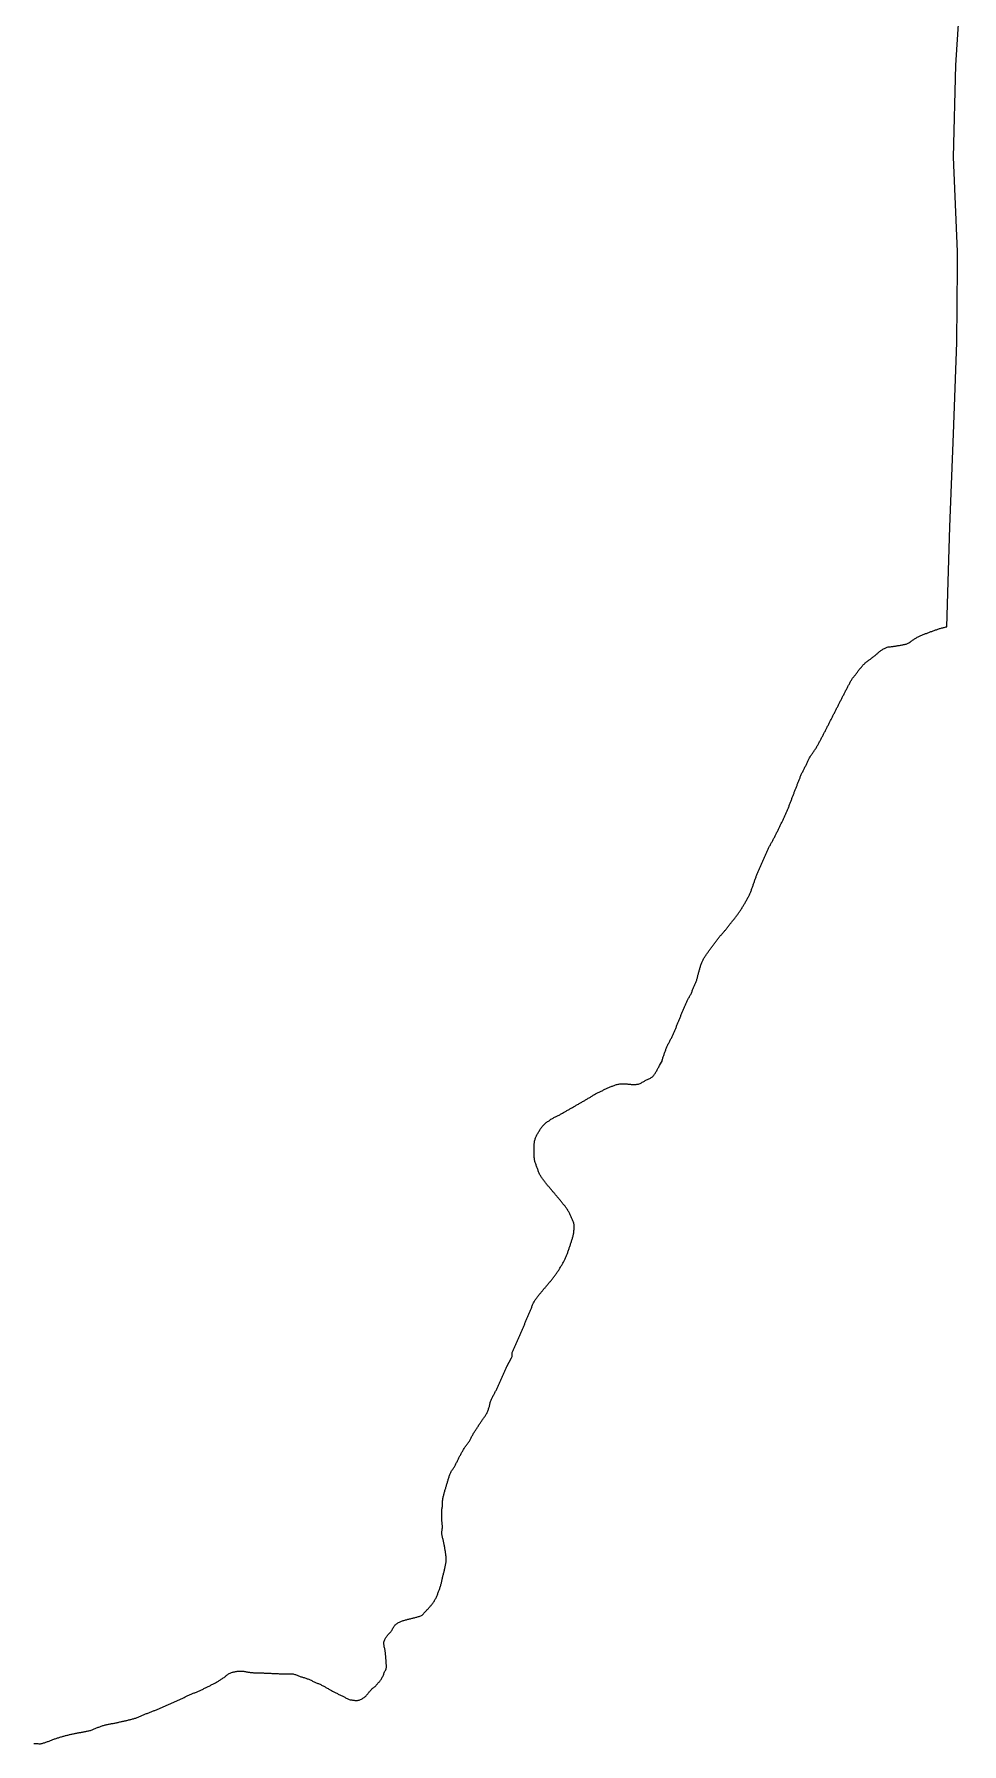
# Model space of a CAD drawing. Header units: inches. Extents: x 141448 to 685535, y 3466439 to 4099221.
# Drawn here: x 210262 to 226283, y 3990456 to 4019998 of the extents above; entities that cross this region are included whole.
import ezdxf

# ---------------------------------------------------------------- set-up
doc = ezdxf.new("R2010")
doc.units = ezdxf.units.IN
doc.header["$MEASUREMENT"] = 0
doc.layers.add('az_county', color=7, linetype='Continuous')

msp = doc.modelspace()

# ---------------------------------------------------------------- linework, layer by layer
at = {"layer": 'az_county'}
msp.add_lwpolyline([(210256.5625, 3990459.5), (210270.65625, 3990461.25), (210284.765625, 3990462.75), (210298.953125, 3990463.25), (210313.15625, 3990462), (210327.359375, 3990459.25), (210341.453125, 3990456.75), (210355.5625, 3990455.75), (210369.5625, 3990457), (210383.453125, 3990459.5), (210397.359375, 3990462.75), (210411.15625, 3990466.75), (210424.953125, 3990471), (210438.65625, 3990475.25), (210452.15625, 3990479.25), (210465.765625, 3990483.75), (210479.265625, 3990488.25), (210492.65625, 3990493.25), (210506.15625, 3990497.75), (210519.453125, 3990502.75), (210532.859375, 3990507.75), (210546.15625, 3990512.75), (210559.359375, 3990518.25), (210572.453125, 3990523.75), (210585.65625, 3990529.25), (210598.859375, 3990534.5), (210612.15625, 3990539.25), (210625.765625, 3990543.75), (210639.265625, 3990548.25), (210652.859375, 3990552.5), (210666.453125, 3990556.75), (210680.0625, 3990561), (210693.65625, 3990565.25), (210707.265625, 3990569.5), (210720.859375, 3990573.75), (210734.5625, 3990577.75), (210748.265625, 3990581.75), (210761.953125, 3990585.75), (210775.65625, 3990589.5), (210789.359375, 3990593.25), (210803.15625, 3990597), (210816.859375, 3990600.75), (210830.65625, 3990604.25), (210844.453125, 3990607.5), (210858.359375, 3990610.75), (210872.15625, 3990614), (210886.0625, 3990617.25), (210899.953125, 3990620.25), (210913.859375, 3990623.25), (210927.859375, 3990626.25), (210941.765625, 3990629.25), (210955.65625, 3990632), (210969.65625, 3990634.75), (210983.65625, 3990637.5), (210997.65625, 3990640.25), (211011.65625, 3990643), (211025.5625, 3990645.75), (211039.5625, 3990648.5), (211053.5625, 3990651.25), (211067.5625, 3990653.75), (211081.5625, 3990656.75), (211095.578125, 3990659.25), (211109.46875, 3990662.25), (211123.46875, 3990664.75), (211137.46875, 3990667.75), (211151.46875, 3990670.25), (211165.578125, 3990672.75), (211179.671875, 3990675), (211193.671875, 3990677.25), (211207.671875, 3990680), (211221.578125, 3990683), (211235.28125, 3990686.75), (211248.671875, 3990691.25), (211261.671875, 3990696.75), (211274.578125, 3990703.25), (211287.46875, 3990709.25), (211300.46875, 3990715.25), (211313.78125, 3990720.25), (211327.078125, 3990725.5), (211340.375, 3990730.75), (211353.671875, 3990735.75), (211367.078125, 3990740.75), (211380.375, 3990745.75), (211393.78125, 3990750.75), (211407.171875, 3990755.75), (211420.671875, 3990760.25), (211434.171875, 3990765), (211447.671875, 3990769.25), (211461.28125, 3990773.25), (211474.96875, 3990777.25), (211488.671875, 3990780.75), (211502.46875, 3990784.25), (211516.375, 3990787.25), (211530.28125, 3990790.25), (211544.171875, 3990793.25), (211558.171875, 3990796.25), (211572.171875, 3990798.75), (211586.171875, 3990801.5), (211600.171875, 3990804.25), (211614.171875, 3990806.75), (211628.171875, 3990809.25), (211642.171875, 3990812), (211656.171875, 3990814.75), (211670.171875, 3990817.25), (211684.171875, 3990820.25), (211698.078125, 3990823.25), (211711.96875, 3990826.25), (211725.875, 3990829.5), (211739.78125, 3990832.75), (211753.671875, 3990835.75), (211767.578125, 3990839), (211781.46875, 3990842.25), (211795.375, 3990845.25), (211809.28125, 3990848.25), (211823.171875, 3990851.75), (211837.078125, 3990854.75), (211850.96875, 3990858), (211864.875, 3990861.25), (211878.671875, 3990864.75), (211892.578125, 3990868), (211906.375, 3990871.25), (211920.171875, 3990874.75), (211933.96875, 3990878.25), (211947.78125, 3990882), (211961.578125, 3990885.75), (211975.28125, 3990889.25), (211988.96875, 3990893.25), (212002.671875, 3990897), (212016.28125, 3990901), (212029.875, 3990905.25), (212043.171875, 3990909.75), (212056.46875, 3990915), (212069.578125, 3990920.75), (212082.578125, 3990926.5), (212095.46875, 3990932.75), (212108.375, 3990938.75), (212121.28125, 3990944.75), (212134.375, 3990950.75), (212147.46875, 3990956.25), (212160.671875, 3990961.5), (212173.875, 3990966.75), (212187.171875, 3990972), (212200.46875, 3990977.25), (212213.671875, 3990982.25), (212227.078125, 3990987.25), (212240.28125, 3990992.5), (212253.671875, 3990997.5), (212266.96875, 3991002.75), (212280.171875, 3991007.75), (212293.46875, 3991012.75), (212306.78125, 3991018), (212320.078125, 3991023.25), (212333.28125, 3991028.5), (212346.46875, 3991033.75), (212359.671875, 3991039.25), (212372.875, 3991044.5), (212385.96875, 3991050), (212399.078125, 3991055.5), (212412.171875, 3991061.25), (212425.28125, 3991066.75), (212438.375, 3991072.5), (212451.375, 3991078.25), (212464.46875, 3991083.75), (212477.578125, 3991089.5), (212490.578125, 3991095.25), (212503.671875, 3991100.75), (212516.671875, 3991106.5), (212529.78125, 3991112.25), (212542.875, 3991117.75), (212555.875, 3991123.5), (212568.96875, 3991129.25), (212582.078125, 3991134.75), (212595.078125, 3991140.5), (212608.171875, 3991146.25), (212621.171875, 3991151.75), (212634.28125, 3991157.75), (212647.28125, 3991163.25), (212660.375, 3991169), (212673.375, 3991174.75), (212686.46875, 3991180.5), (212699.46875, 3991186.25), (212712.46875, 3991192), (212725.46875, 3991197.75), (212738.46875, 3991203.5), (212751.46875, 3991209.25), (212764.46875, 3991215.25), (212777.46875, 3991221), (212790.46875, 3991226.75), (212803.46875, 3991232.75), (212816.375, 3991238.75), (212829.171875, 3991244.75), (212841.875, 3991251.25), (212854.46875, 3991258), (212867.078125, 3991264.75), (212879.671875, 3991271.25), (212892.375, 3991277.75), (212905.171875, 3991284), (212918.078125, 3991290), (212931.078125, 3991295.75), (212944.171875, 3991301.25), (212957.296875, 3991306.75), (212970.484375, 3991312.25), (212983.59375, 3991317.75), (212996.796875, 3991323.25), (213009.984375, 3991328.5), (213023.1875, 3991333.75), (213036.390625, 3991339.25), (213049.59375, 3991344.75), (213062.796875, 3991350), (213075.890625, 3991355.5), (213089.09375, 3991361), (213102.1875, 3991366.75), (213115.1875, 3991372.25), (213128.1875, 3991378.25), (213141.09375, 3991384.25), (213153.984375, 3991390.25), (213166.890625, 3991396.25), (213179.6875, 3991402.5), (213192.59375, 3991408.75), (213205.390625, 3991414.75), (213218.1875, 3991421), (213230.984375, 3991427.25), (213243.796875, 3991433.75), (213256.484375, 3991440), (213269.296875, 3991446.25), (213281.984375, 3991452.75), (213294.6875, 3991459.25), (213307.390625, 3991465.75), (213320.09375, 3991472.25), (213332.6875, 3991478.75), (213345.390625, 3991485.25), (213357.984375, 3991491.75), (213370.59375, 3991498.5), (213383.1875, 3991505.25), (213395.6875, 3991512), (213408.1875, 3991518.75), (213420.6875, 3991525.5), (213433.09375, 3991532.5), (213445.390625, 3991539.75), (213457.59375, 3991547.25), (213469.59375, 3991554.75), (213481.59375, 3991562.5), (213493.484375, 3991570.25), (213505.296875, 3991578.25), (213517.09375, 3991586.25), (213528.890625, 3991594.25), (213540.6875, 3991602.25), (213552.1875, 3991610.75), (213563.59375, 3991619.25), (213574.796875, 3991628.25), (213585.984375, 3991637.25), (213597.296875, 3991646.25), (213608.6875, 3991654.75), (213620.390625, 3991662.75), (213632.484375, 3991670.25), (213644.890625, 3991676.75), (213657.796875, 3991682.25), (213671.1875, 3991687.25), (213684.796875, 3991691.75), (213698.6875, 3991695.5), (213712.6875, 3991698.75), (213726.6875, 3991701.75), (213740.890625, 3991704.5), (213754.890625, 3991706.75), (213768.890625, 3991708.75), (213783.09375, 3991710.25), (213797.296875, 3991711.25), (213811.6875, 3991711.75), (213825.984375, 3991712), (213840.296875, 3991711.75), (213854.59375, 3991711.25), (213868.6875, 3991710.25), (213882.796875, 3991708.75), (213896.890625, 3991706.75), (213910.890625, 3991704.25), (213924.984375, 3991701.75), (213938.984375, 3991698.75), (213952.984375, 3991696.25), (213966.984375, 3991693.25), (213981.09375, 3991691), (213995.1875, 3991688.75), (214009.296875, 3991687.25), (214023.390625, 3991686.25), (214037.59375, 3991685.25), (214051.796875, 3991684.5), (214066.09375, 3991683.75), (214080.296875, 3991683.5), (214094.484375, 3991683.25), (214108.796875, 3991682.75), (214122.984375, 3991682.5), (214137.296875, 3991682.25), (214151.59375, 3991682), (214165.796875, 3991681.75), (214180.09375, 3991681.25), (214194.296875, 3991680.75), (214208.484375, 3991680.25), (214222.6875, 3991679.5), (214236.984375, 3991678.75), (214251.1875, 3991678.25), (214265.390625, 3991677.75), (214279.6875, 3991677), (214293.890625, 3991676.25), (214308.09375, 3991675.75), (214322.296875, 3991675.25), (214336.59375, 3991674.25), (214350.796875, 3991673.75), (214364.984375, 3991673.25), (214379.1875, 3991672.5), (214393.484375, 3991671.75), (214407.6875, 3991671.25), (214421.890625, 3991670.5), (214436.09375, 3991669.75), (214450.390625, 3991669.25), (214464.59375, 3991668.75), (214478.796875, 3991668), (214492.984375, 3991667.25), (214507.296875, 3991666.75), (214521.484375, 3991666.25), (214535.6875, 3991665.75), (214549.890625, 3991665.25), (214564.1875, 3991664.75), (214578.390625, 3991664.25), (214592.59375, 3991663.75), (214606.890625, 3991663.25), (214621.1875, 3991663.25), (214635.484375, 3991664), (214649.890625, 3991664.75), (214664.296875, 3991665.75), (214678.59375, 3991666.5), (214692.890625, 3991666.75), (214707.09375, 3991666.75), (214721.109375, 3991665.5), (214734.90625, 3991663.25), (214748.609375, 3991660.25), (214762.203125, 3991656.25), (214775.703125, 3991651.75), (214789.109375, 3991647.25), (214802.5, 3991642), (214815.8125, 3991636.75), (214829.109375, 3991631.25), (214842.40625, 3991625.75), (214855.8125, 3991620.75), (214869.203125, 3991615.75), (214882.703125, 3991610.75), (214896.3125, 3991606.75), (214910, 3991602.75), (214923.703125, 3991599), (214937.40625, 3991595), (214951, 3991590.75), (214964.5, 3991586.25), (214977.703125, 3991581), (214990.90625, 3991575.75), (215004, 3991570.25), (215017.109375, 3991564.5), (215030.109375, 3991558.75), (215043.109375, 3991552.75), (215056.109375, 3991547), (215069, 3991541), (215082, 3991535.25), (215094.90625, 3991529.25), (215107.90625, 3991523.25), (215120.90625, 3991517.5), (215133.90625, 3991511.75), (215147, 3991506.25), (215160.203125, 3991500.5), (215173.3125, 3991495), (215186.3125, 3991489.25), (215199.40625, 3991483.5), (215212.3125, 3991477.75), (215225.203125, 3991471.5), (215237.90625, 3991465.25), (215250.5, 3991458.5), (215263.109375, 3991451.75), (215275.5, 3991444.75), (215288, 3991438), (215300.40625, 3991431), (215312.703125, 3991424), (215325.109375, 3991416.75), (215337.40625, 3991409.75), (215349.8125, 3991402.75), (215362.109375, 3991395.5), (215374.5, 3991388.25), (215386.8125, 3991381.25), (215399.203125, 3991374.25), (215411.703125, 3991367.25), (215424.203125, 3991360.5), (215436.703125, 3991353.75), (215449.3125, 3991347.25), (215462, 3991340.75), (215474.703125, 3991334.25), (215487.609375, 3991328.25), (215500.5, 3991322.25), (215513.5, 3991316.25), (215526.5, 3991310.5), (215539.5, 3991304.75), (215552.5, 3991298.75), (215565.5, 3991293), (215578.5, 3991287.25), (215591.40625, 3991281.25), (215603.8125, 3991274.25), (215616.109375, 3991266.75), (215628.3125, 3991259.25), (215640.609375, 3991251.75), (215652.90625, 3991244.25), (215665.203125, 3991237.25), (215677.8125, 3991230.75), (215690.609375, 3991224.75), (215703.609375, 3991219.5), (215717.3125, 3991216.25), (215731.40625, 3991214.25), (215745.8125, 3991213.25), (215760.203125, 3991212.25), (215774.40625, 3991210.25), (215788.609375, 3991207.75), (215802.703125, 3991205.25), (215816.8125, 3991204), (215830.90625, 3991204.25), (215845.203125, 3991205.75), (215859.5, 3991207.75), (215873.5, 3991211.25), (215886.90625, 3991215.75), (215899.8125, 3991221.75), (215912.609375, 3991227.75), (215925.3125, 3991234.5), (215937.8125, 3991241.75), (215950.109375, 3991249.25), (215961.90625, 3991257.25), (215973.203125, 3991266.25), (215984, 3991275.25), (215994.109375, 3991285.25), (216003.8125, 3991295.25), (216013.109375, 3991306.25), (216022.203125, 3991317.25), (216031, 3991328.25), (216039.8125, 3991339.75), (216048.609375, 3991351.25), (216057.40625, 3991362.25), (216066.5, 3991373.5), (216075.8125, 3991384.25), (216085.5, 3991394.75), (216096, 3991404.25), (216107.203125, 3991413), (216118.8125, 3991421.5), (216130.3125, 3991430), (216141.40625, 3991438.75), (216151.703125, 3991448.75), (216161.40625, 3991459), (216171.109375, 3991469.5), (216180.609375, 3991480.25), (216190.109375, 3991490.75), (216199.5, 3991501.75), (216208.703125, 3991512.5), (216217.8125, 3991523.75), (216226.8125, 3991534.75), (216235.5, 3991546), (216244, 3991557.5), (216252.203125, 3991569), (216260.109375, 3991580.75), (216267.703125, 3991592.75), (216274.609375, 3991605.25), (216281, 3991617.75), (216287.109375, 3991630.75), (216292.8125, 3991643.75), (216298.40625, 3991657), (216303.8125, 3991670.25), (216309.3125, 3991683.5), (216314.90625, 3991696.75), (216320.8125, 3991709.75), (216327, 3991722.75), (216333.109375, 3991735.75), (216338.5, 3991749), (216342.8125, 3991762.5), (216345.5, 3991776), (216346.40625, 3991790.25), (216345.90625, 3991804.25), (216344.703125, 3991818.75), (216343.3125, 3991833.25), (216342.203125, 3991847.25), (216341.40625, 3991861.75), (216340.5, 3991875.75), (216339.5, 3991890), (216338.609375, 3991904.25), (216337.609375, 3991918.25), (216336.5, 3991932.75), (216335.5, 3991946.75), (216334.3125, 3991961), (216333.203125, 3991975.25), (216332, 3991989.5), (216330.703125, 3992003.75), (216329.3125, 3992017.75), (216327.8125, 3992032), (216326, 3992046.25), (216323.90625, 3992060.25), (216321.5, 3992074.25), (216318.703125, 3992088.25), (216315.703125, 3992102.5), (216312.609375, 3992116.5), (216309.609375, 3992130.5), (216306.90625, 3992144.75), (216304.5, 3992158.75), (216302.703125, 3992172.75), (216301.5, 3992186.75), (216301.3125, 3992200.5), (216303, 3992214.75), (216306.40625, 3992228.75), (216311, 3992242.5), (216316.5, 3992255.75), (216322.40625, 3992268.75), (216329.609375, 3992280.75), (216337.609375, 3992292.75), (216346.203125, 3992304.25), (216355, 3992315.75), (216363.703125, 3992326.75), (216372.703125, 3992337.75), (216381.90625, 3992348.75), (216391.203125, 3992359.75), (216400.609375, 3992370.25), (216409.90625, 3992381.25), (216419.125, 3992392), (216428.015625, 3992403.25), (216436.71875, 3992414.25), (216444.828125, 3992426.25), (216452.015625, 3992438.75), (216458.71875, 3992451.5), (216465.328125, 3992464.25), (216472.21875, 3992477.25), (216479.828125, 3992489), (216488.421875, 3992500), (216498.328125, 3992509.75), (216508.921875, 3992519.25), (216520.125, 3992528), (216531.71875, 3992536.5), (216543.828125, 3992544.5), (216556.328125, 3992552), (216569.015625, 3992558.75), (216582.015625, 3992565), (216595.21875, 3992570.5), (216608.421875, 3992575.25), (216621.828125, 3992579.75), (216635.328125, 3992584.25), (216648.921875, 3992588.5), (216662.625, 3992592.5), (216676.328125, 3992596.25), (216690.21875, 3992600.25), (216704.015625, 3992603.75), (216717.921875, 3992607.25), (216731.828125, 3992610.75), (216745.828125, 3992614.25), (216759.71875, 3992617.75), (216773.71875, 3992621.25), (216787.71875, 3992624.5), (216801.625, 3992627.75), (216815.515625, 3992631.25), (216829.421875, 3992634.75), (216843.21875, 3992638.25), (216857.015625, 3992642.25), (216870.71875, 3992645.75), (216884.328125, 3992649.75), (216897.921875, 3992654), (216911.328125, 3992658.25), (216924.71875, 3992662.75), (216937.921875, 3992667.25), (216951.125, 3992672.25), (216963.125, 3992679.25), (216973.828125, 3992688.25), (216983.625, 3992699.25), (216992.921875, 3992710.75), (217002.21875, 3992722), (217011.828125, 3992732.5), (217021.625, 3992742.75), (217031.515625, 3992753.25), (217041.328125, 3992763.25), (217051.21875, 3992773.75), (217061.015625, 3992784.25), (217070.71875, 3992794.5), (217080.421875, 3992805), (217089.921875, 3992815.75), (217099.328125, 3992826.25), (217108.625, 3992837.25), (217117.625, 3992848.25), (217126.421875, 3992859.25), (217135.125, 3992870.5), (217143.515625, 3992882), (217151.71875, 3992893.75), (217159.828125, 3992905.25), (217167.625, 3992917.25), (217175.328125, 3992929.5), (217182.71875, 3992941.75), (217190.015625, 3992953.75), (217197.015625, 3992966.25), (217203.921875, 3992978.75), (217210.21875, 3992991.5), (217215.828125, 3993004.5), (217221.125, 3993017.75), (217226.125, 3993031.25), (217230.921875, 3993044.75), (217235.71875, 3993058.25), (217240.625, 3993071.25), (217245.625, 3993084.75), (217250.71875, 3993098.25), (217255.71875, 3993111.25), (217260.625, 3993124.75), (217265.515625, 3993138.25), (217270.328125, 3993151.75), (217275.015625, 3993165), (217279.515625, 3993178.5), (217283.828125, 3993192.25), (217287.921875, 3993205.75), (217291.625, 3993219.5), (217294.828125, 3993233.25), (217297.828125, 3993247.25), (217300.71875, 3993261.25), (217303.515625, 3993275.25), (217306.328125, 3993289.25), (217309.328125, 3993303.25), (217312.515625, 3993317), (217315.921875, 3993330.75), (217319.328125, 3993344.75), (217322.828125, 3993358.5), (217326.421875, 3993372.25), (217329.921875, 3993386.25), (217333.421875, 3993399.75), (217336.921875, 3993413.75), (217340.421875, 3993427.5), (217343.828125, 3993441.25), (217347.125, 3993455.25), (217350.328125, 3993469), (217353.421875, 3993482.75), (217356.421875, 3993496.75), (217359.515625, 3993510.75), (217362.625, 3993524.75), (217365.625, 3993538.75), (217368.421875, 3993552.75), (217371.125, 3993566.75), (217373.421875, 3993580.75), (217375.515625, 3993594.75), (217377.125, 3993609), (217378.328125, 3993623), (217378.828125, 3993637.25), (217378.515625, 3993651.25), (217377.71875, 3993665.75), (217376.515625, 3993679.75), (217375.015625, 3993694.25), (217373.421875, 3993708.25), (217371.828125, 3993722.5), (217370.125, 3993736.75), (217368.21875, 3993750.75), (217366.21875, 3993764.75), (217364.015625, 3993779), (217361.71875, 3993793.25), (217359.328125, 3993807.25), (217356.921875, 3993821.25), (217354.515625, 3993835.25), (217352.015625, 3993849.25), (217349.515625, 3993863.25), (217347.015625, 3993877.25), (217344.421875, 3993891.25), (217341.828125, 3993905.25), (217339.21875, 3993919.25), (217336.421875, 3993933.25), (217333.625, 3993947.25), (217330.71875, 3993961.25), (217327.421875, 3993975), (217323.828125, 3993988.75), (217320.015625, 3994002.75), (217316.125, 3994016.5), (217312.421875, 3994030.25), (217309.125, 3994044.25), (217306.21875, 3994058.25), (217304.015625, 3994072.25), (217302.71875, 3994086.25), (217302.421875, 3994100.25), (217303.015625, 3994114.25), (217304.421875, 3994128.5), (217306.125, 3994142.75), (217308.125, 3994157), (217309.921875, 3994171.25), (217311.421875, 3994185.5), (217312.21875, 3994199.75), (217312.21875, 3994213.75), (217311.71875, 3994228.25), (217310.828125, 3994242.25), (217309.515625, 3994256.5), (217308.125, 3994270.75), (217306.515625, 3994284.75), (217305.015625, 3994299), (217303.625, 3994313.25), (217302.515625, 3994327.25), (217301.71875, 3994341.75), (217301.21875, 3994355.75), (217300.71875, 3994370.25), (217300.421875, 3994384.25), (217300.125, 3994398.75), (217300.015625, 3994412.75), (217300.015625, 3994427.25), (217300.21875, 3994441.25), (217300.625, 3994455.75), (217301.21875, 3994469.75), (217302.125, 3994484), (217303.625, 3994498.25), (217305.625, 3994512.25), (217307.921875, 3994526.25), (217310.21875, 3994540.25), (217312.515625, 3994554.5), (217314.328125, 3994568.75), (217315.71875, 3994582.75), (217316.421875, 3994597), (217316.625, 3994611.25), (217316.625, 3994625.75), (217316.625, 3994640.25), (217316.921875, 3994654.25), (217317.625, 3994668.75), (217319.125, 3994682.75), (217321.515625, 3994696.75), (217324.828125, 3994710.25), (217328.125, 3994724.25), (217331.515625, 3994738), (217335.015625, 3994751.75), (217338.625, 3994765.5), (217342.21875, 3994779.25), (217345.921875, 3994793), (217349.625, 3994806.75), (217353.421875, 3994820.5), (217357.21875, 3994834.25), (217361.21875, 3994847.75), (217365.125, 3994861.75), (217369.125, 3994875.25), (217373.125, 3994889), (217377.21875, 3994902.75), (217381.328125, 3994916.25), (217385.421875, 3994930), (217389.625, 3994943.75), (217393.828125, 3994957.25), (217398.015625, 3994970.75), (217402.21875, 3994984.5), (217406.515625, 3994998.25), (217410.71875, 3995011.75), (217415.015625, 3995025.25), (217419.328125, 3995039), (217423.625, 3995052.5), (217427.828125, 3995066.25), (217432.125, 3995079.75), (217436.421875, 3995093.25), (217441.125, 3995106.75), (217446.328125, 3995120), (217452.125, 3995133.25), (217458.328125, 3995146), (217464.921875, 3995158.75), (217471.921875, 3995171), (217479.421875, 3995183), (217487.421875, 3995194.75), (217495.71875, 3995206.5), (217503.921875, 3995218.25), (217512.125, 3995229.75), (217519.921875, 3995241.75), (217527.21875, 3995254), (217534.015625, 3995266.5), (217540.515625, 3995279.25), (217546.828125, 3995291.75), (217552.921875, 3995304.75), (217558.921875, 3995317.75), (217564.921875, 3995330.75), (217570.828125, 3995343.75), (217576.921875, 3995356.5), (217583.015625, 3995369.25), (217589.421875, 3995382.25), (217595.921875, 3995394.75), (217602.515625, 3995407.25), (217609.125, 3995419.75), (217615.921875, 3995432.5), (217622.71875, 3995445), (217629.515625, 3995457.5), (217636.515625, 3995469.75), (217643.515625, 3995482.25), (217650.515625, 3995494.75), (217657.625, 3995507), (217664.71875, 3995519.25), (217671.921875, 3995531.75), (217679.21875, 3995543.75), (217686.625, 3995556.25), (217694.125, 3995568.25), (217701.71875, 3995580.25), (217709.625, 3995592.25), (217717.71875, 3995603.75), (217726.21875, 3995615.25), (217735.015625, 3995626.5), (217744.015625, 3995637.5), (217753.015625, 3995648.75), (217761.921875, 3995659.75), (217770.515625, 3995671.25), (217778.625, 3995682.75), (217786.125, 3995694.75), (217793.015625, 3995707.25), (217799.4375, 3995719.75), (217805.640625, 3995732.75), (217811.640625, 3995745.75), (217817.640625, 3995758.75), (217823.734375, 3995771.75), (217830.234375, 3995784.25), (217837.140625, 3995796.75), (217844.53125, 3995808.75), (217851.9375, 3995821), (217859.53125, 3995833.25), (217867.03125, 3995845.25), (217874.640625, 3995857.25), (217882.234375, 3995869.25), (217889.9375, 3995881.25), (217897.640625, 3995893.25), (217905.4375, 3995905.25), (217913.140625, 3995917.25), (217920.9375, 3995929), (217928.734375, 3995940.75), (217936.640625, 3995952.75), (217944.4375, 3995964.75), (217952.34375, 3995976.75), (217960.234375, 3995988.5), (217968.140625, 3996000.25), (217976.03125, 3996012.25), (217983.9375, 3996024), (217991.84375, 3996035.75), (217999.734375, 3996047.75), (218007.640625, 3996059.75), (218015.53125, 3996071.25), (218023.4375, 3996083.25), (218032.03125, 3996094.75), (218041.234375, 3996105.75), (218050.234375, 3996116.75), (218058.234375, 3996128.25), (218064.9375, 3996140.75), (218071.34375, 3996153.75), (218077.640625, 3996166.25), (218083.734375, 3996179.25), (218089.640625, 3996192.25), (218095.34375, 3996205.25), (218100.84375, 3996218.75), (218106.234375, 3996231.75), (218111.34375, 3996245.25), (218116.34375, 3996258.5), (218120.9375, 3996271.75), (218124.640625, 3996285.5), (218127.640625, 3996299.5), (218130.34375, 3996313.75), (218132.9375, 3996327.75), (218135.734375, 3996341.75), (218139.234375, 3996355.5), (218143.640625, 3996369), (218149.03125, 3996382.25), (218154.734375, 3996395.25), (218160.53125, 3996408.25), (218166.640625, 3996421), (218172.84375, 3996433.75), (218179.234375, 3996446.5), (218185.640625, 3996459.25), (218192.234375, 3996471.75), (218198.84375, 3996484.5), (218205.4375, 3996497.25), (218212.140625, 3996509.75), (218218.734375, 3996522.25), (218225.4375, 3996535), (218232.03125, 3996547.75), (218238.53125, 3996560.25), (218244.9375, 3996573.25), (218251.234375, 3996585.75), (218257.34375, 3996598.75), (218263.4375, 3996611.75), (218269.4375, 3996624.5), (218275.4375, 3996637.25), (218281.34375, 3996650.25), (218287.234375, 3996663.25), (218293.03125, 3996676.25), (218298.84375, 3996689.25), (218304.734375, 3996702.25), (218310.4375, 3996715.25), (218316.234375, 3996728.25), (218322.03125, 3996741.25), (218327.84375, 3996754.25), (218333.640625, 3996767.25), (218339.4375, 3996780.25), (218345.234375, 3996793.25), (218351.140625, 3996806.25), (218356.9375, 3996819.25), (218362.734375, 3996832.25), (218368.53125, 3996845.25), (218374.34375, 3996858.25), (218380.234375, 3996871.25), (218386.03125, 3996884.25), (218391.84375, 3996897.25), (218397.640625, 3996910.25), (218403.4375, 3996923.25), (218409.234375, 3996936.25), (218415.03125, 3996949.25), (218420.84375, 3996962.25), (218426.734375, 3996975.5), (218505.84375, 3997125.5), (218514.84375, 3997146.75), (218517.03125, 3997214.75), (218523.34375, 3997228.25), (218528.9375, 3997241.25), (218534.640625, 3997254.25), (218540.34375, 3997267.25), (218546.03125, 3997280.25), (218551.84375, 3997293.25), (218557.734375, 3997306.25), (218563.640625, 3997319.25), (218569.53125, 3997332.25), (218575.4375, 3997345.25), (218581.34375, 3997358), (218587.34375, 3997370.75), (218593.234375, 3997383.75), (218599.234375, 3997396.75), (218605.234375, 3997409.75), (218611.140625, 3997422.75), (218617.03125, 3997435.75), (218622.84375, 3997448.75), (218628.734375, 3997461.5), (218634.4375, 3997474.5), (218640.234375, 3997487.75), (218645.84375, 3997500.75), (218651.53125, 3997513.75), (218657.140625, 3997526.75), (218662.640625, 3997539.75), (218668.234375, 3997552.75), (218673.734375, 3997566), (218679.234375, 3997579.25), (218684.734375, 3997592.25), (218690.234375, 3997605.25), (218695.734375, 3997618.5), (218701.140625, 3997631.75), (218706.640625, 3997644.75), (218712.03125, 3997657.75), (218717.4375, 3997671.25), (218722.84375, 3997684.25), (218728.34375, 3997697.25), (218733.734375, 3997710.5), (218739.140625, 3997723.75), (218744.53125, 3997736.75), (218749.9375, 3997750), (218755.34375, 3997763.25), (218760.734375, 3997776.25), (218766.234375, 3997789.5), (218771.640625, 3997802.75), (218777.03125, 3997815.75), (218782.53125, 3997828.75), (218787.9375, 3997842.25), (218793.4375, 3997855.25), (218798.84375, 3997868.25), (218804.34375, 3997881.5), (218809.84375, 3997894.75), (218815.34375, 3997907.75), (218820.9375, 3997920.75), (218826.4375, 3997933.75), (218832.03125, 3997947), (218837.640625, 3997960), (218843.234375, 3997973.25), (218848.84375, 3997986.25), (218854.53125, 3997999.25), (218860.03125, 3998012.25), (218865.53125, 3998025.75), (218871.03125, 3998038.75), (218876.640625, 3998052), (218882.4375, 3998065.25), (218888.34375, 3998078.25), (218894.734375, 3998091), (218901.34375, 3998103.5), (218908.4375, 3998115.75), (218916.140625, 3998127.75), (218924.34375, 3998139.25), (218932.84375, 3998150.5), (218941.34375, 3998161.75), (218949.9375, 3998173.25), (218958.640625, 3998184.25), (218967.34375, 3998195.5), (218976.234375, 3998206.75), (218985.03125, 3998217.75), (218994.03125, 3998228.75), (219003.03125, 3998239.75), (219012.03125, 3998250.75), (219021.15625, 3998261.75), (219030.25, 3998272.75), (219039.453125, 3998283.75), (219048.65625, 3998294.5), (219057.859375, 3998305.25), (219067.046875, 3998316.25), (219076.25, 3998327), (219085.546875, 3998337.75), (219094.75, 3998348.75), (219104.046875, 3998359.75), (219113.25, 3998370.5), (219122.546875, 3998381.25), (219131.75, 3998392.25), (219140.953125, 3998403.25), (219150.15625, 3998414), (219159.25, 3998424.75), (219168.359375, 3998435.75), (219177.453125, 3998446.75), (219186.546875, 3998457.75), (219195.453125, 3998468.75), (219204.453125, 3998480), (219213.25, 3998491.25), (219222.15625, 3998502.25), (219230.859375, 3998513.5), (219239.453125, 3998524.75), (219248.046875, 3998536.25), (219256.546875, 3998547.5), (219264.953125, 3998558.75), (219273.25, 3998570.25), (219281.453125, 3998582), (219289.546875, 3998593.75), (219297.546875, 3998605.5), (219305.453125, 3998617.25), (219313.25, 3998629.25), (219320.953125, 3998641.25), (219328.65625, 3998653.25), (219336.15625, 3998665.25), (219343.65625, 3998677.25), (219351.15625, 3998689.75), (219358.453125, 3998701.75), (219365.75, 3998714.25), (219372.953125, 3998726.25), (219380.15625, 3998738.75), (219387.359375, 3998751), (219394.453125, 3998763.25), (219401.453125, 3998775.75), (219408.453125, 3998788), (219415.453125, 3998800.25), (219422.359375, 3998812.75), (219428.953125, 3998825.5), (219435.15625, 3998838.25), (219440.953125, 3998851.25), (219446.546875, 3998864.25), (219451.859375, 3998877.75), (219456.953125, 3998891), (219461.859375, 3998904.25), (219466.75, 3998917.75), (219471.546875, 3998931), (219476.359375, 3998944.5), (219481.15625, 3998957.75), (219485.859375, 3998971.25), (219490.546875, 3998984.75), (219495.25, 3998998.25), (219499.859375, 3999011.75), (219504.453125, 3999025.25), (219509.046875, 3999038.5), (219513.546875, 3999052), (219518.046875, 3999065.5), (219522.546875, 3999079), (219526.953125, 3999092.75), (219531.453125, 3999106.25), (219535.75, 3999119.75), (219540.15625, 3999133.25), (219544.453125, 3999146.75), (219548.65625, 3999160.25), (219552.859375, 3999173.75), (219557.046875, 3999187.5), (219561.25, 3999201.25), (219565.25, 3999214.75), (219569.15625, 3999228.5), (219572.546875, 3999242.25), (219575.65625, 3999256.25), (219578.359375, 3999270.25), (219580.453125, 3999284.25), (219582.15625, 3999298.5), (219583.453125, 3999312.75), (219584.953125, 3999326.75), (219586.359375, 3999341.25), (219587.65625, 3999355.75), (219588.546875, 3999370.25), (219589.046875, 3999384.5), (219589.046875, 3999398.75), (219588.25, 3999412.75), (219586.75, 3999426.75), (219584.15625, 3999440.5), (219580.859375, 3999454.25), (219576.953125, 3999467.75), (219572.453125, 3999481), (219567.453125, 3999494.25), (219562.15625, 3999507.75), (219556.546875, 3999520.75), (219550.65625, 3999533.75), (219544.65625, 3999547), (219538.453125, 3999560), (219532.25, 3999573), (219526.15625, 3999586), (219520.15625, 3999598.75), (219514.15625, 3999611.75), (219507.75, 3999624.5), (219501.15625, 3999637.25), (219494.25, 3999649.5), (219487.046875, 3999661.75), (219479.546875, 3999674), (219471.75, 3999685.75), (219463.75, 3999697.75), (219455.65625, 3999709.25), (219447.25, 3999720.75), (219438.859375, 3999732.25), (219430.25, 3999743.75), (219421.65625, 3999754.75), (219412.953125, 3999766.25), (219404.25, 3999777.25), (219395.453125, 3999788.75), (219386.65625, 3999799.75), (219377.859375, 3999811), (219368.953125, 3999822.25), (219359.859375, 3999833), (219350.65625, 3999843.75), (219341.453125, 3999854.75), (219332.15625, 3999865.5), (219322.859375, 3999876.25), (219313.75, 3999887.25), (219304.65625, 3999898.25), (219295.546875, 3999909), (219286.359375, 3999919.75), (219277.25, 3999930.75), (219268.046875, 3999941.75), (219258.859375, 3999952.75), (219249.65625, 3999963.5), (219240.453125, 3999974.25), (219231.25, 3999985.25), (219222.046875, 3999996), (219212.859375, 4000006.75), (219203.65625, 4000017.75), (219194.453125, 4000028.75), (219185.25, 4000039.5), (219176.15625, 4000050.25), (219167.046875, 4000061.25), (219157.859375, 4000072.25), (219148.75, 4000083.25), (219139.75, 4000094.25), (219130.65625, 4000105.25), (219121.65625, 4000116.25), (219112.65625, 4000127.25), (219103.75, 4000138.25), (219094.859375, 4000149.25), (219085.953125, 4000160.25), (219077.15625, 4000171.5), (219068.359375, 4000182.75), (219059.65625, 4000193.75), (219051.15625, 4000205.25), (219042.75, 4000216.75), (219034.65625, 4000228.75), (219026.75, 4000240.5), (219018.953125, 4000252.5), (219011.546875, 4000264.75), (219004.25, 4000276.75), (218997.359375, 4000289.25), (218990.75, 4000301.75), (218984.546875, 4000314.5), (218978.859375, 4000327.75), (218973.65625, 4000340.75), (218968.65625, 4000354.25), (218963.953125, 4000367.75), (218959.25, 4000381.25), (218954.65625, 4000394.75), (218949.953125, 4000408.25), (218945.046875, 4000421.5), (218939.953125, 4000434.75), (218934.75, 4000448.25), (218929.65625, 4000461.75), (218924.65625, 4000475), (218919.953125, 4000488.5), (218915.546875, 4000502), (218911.65625, 4000515.75), (218908.359375, 4000529.25), (218905.75, 4000543.25), (218903.546875, 4000557.25), (218901.75, 4000571.25), (218900.15625, 4000585.5), (218898.859375, 4000599.75), (218897.859375, 4000613.75), (218897.046875, 4000628.25), (218896.359375, 4000642.25), (218895.953125, 4000656.75), (218895.65625, 4000671), (218895.359375, 4000685.5), (218895.25, 4000699.75), (218895.15625, 4000714), (218895.15625, 4000728), (218895.25, 4000742.5), (218895.453125, 4000756.75), (218895.859375, 4000771), (218896.453125, 4000785.25), (218897.25, 4000799.5), (218898.359375, 4000814), (218899.75, 4000828), (218901.453125, 4000842), (218903.453125, 4000856), (218905.953125, 4000870), (218909.046875, 4000883.75), (218912.859375, 4000897.5), (218917.25, 4000911), (218922.15625, 4000924.5), (218927.359375, 4000938), (218932.859375, 4000951), (218938.453125, 4000964.25), (218944.046875, 4000977.25), (218950.75, 4000989.75), (218958.25, 4001002), (218966.15625, 4001014), (218973.75, 4001026), (218980.953125, 4001038), (218988.046875, 4001050.5), (218995.15625, 4001063), (219002.546875, 4001075), (219010.25, 4001087), (219018.546875, 4001098.5), (219027.25, 4001109.75), (219036.25, 4001121), (219045.453125, 4001131.75), (219054.953125, 4001142.5), (219064.75, 4001152.75), (219074.75, 4001163), (219085.046875, 4001172.5), (219095.75, 4001182), (219106.953125, 4001190.5), (219118.75, 4001198.5), (219130.65625, 4001206.5), (219142.546875, 4001214.5), (219154.25, 4001222.5), (219165.546875, 4001231.25), (219176.65625, 4001240.25), (219187.953125, 4001249), (219199.953125, 4001256.25), (219212.546875, 4001263), (219225.15625, 4001269.5), (219237.953125, 4001275.5), (219250.859375, 4001281.5), (219263.75, 4001287.75), (219276.65625, 4001293.75), (219289.453125, 4001300), (219302.25, 4001306.5), (219314.75, 4001313), (219327.15625, 4001320), (219339.546875, 4001327), (219351.953125, 4001334), (219364.359375, 4001341), (219376.75, 4001348), (219389.15625, 4001355), (219401.453125, 4001362), (219413.859375, 4001369), (219426.25, 4001376), (219438.65625, 4001383), (219450.953125, 4001390), (219463.359375, 4001397), (219475.75, 4001404), (219488.046875, 4001411), (219500.359375, 4001418), (219512.75, 4001425.25), (219525.15625, 4001432.25), (219537.453125, 4001439.5), (219549.75, 4001446.5), (219562.15625, 4001453.5), (219574.453125, 4001460.5), (219586.75, 4001467.75), (219599.15625, 4001474.75), (219611.453125, 4001482), (219623.75, 4001489), (219636.046875, 4001496), (219648.359375, 4001503.25), (219660.75, 4001510.5), (219673.046875, 4001517.5), (219685.359375, 4001524.5), (219697.65625, 4001531.75), (219709.953125, 4001539), (219722.25, 4001546), (219734.65625, 4001553), (219746.859375, 4001560.25), (219759.25, 4001567.5), (219771.546875, 4001574.5), (219783.859375, 4001581.5), (219796.15625, 4001588.75), (219808.453125, 4001596), (219820.75, 4001603), (219833.046875, 4001610.25), (219845.359375, 4001617.5), (219857.546875, 4001624.5), (219869.65625, 4001632.25), (219881.546875, 4001640), (219893.453125, 4001648), (219905.359375, 4001655.5), (219917.359375, 4001663.5), (219929.453125, 4001671), (219941.75, 4001678), (219954.25, 4001684.5), (219966.96875, 4001691), (219979.765625, 4001697.5), (219992.46875, 4001703.75), (220005.265625, 4001710), (220017.96875, 4001716.5), (220030.765625, 4001722.5), (220043.5625, 4001729), (220056.375, 4001735), (220069.265625, 4001741.5), (220082.0625, 4001747.5), (220094.96875, 4001753.5), (220107.875, 4001759.75), (220120.765625, 4001765.75), (220133.765625, 4001771.75), (220146.671875, 4001777.5), (220159.671875, 4001783.5), (220172.671875, 4001789.25), (220185.671875, 4001795), (220198.765625, 4001800.5), (220211.765625, 4001806.25), (220224.875, 4001811.75), (220238.0625, 4001817), (220251.171875, 4001822.5), (220264.375, 4001827.5), (220277.5625, 4001832.75), (220291.0625, 4001837.5), (220304.671875, 4001842), (220318.46875, 4001845.75), (220332.375, 4001849.5), (220346.375, 4001852.5), (220360.375, 4001855), (220374.5625, 4001857.5), (220388.671875, 4001859), (220402.765625, 4001860.25), (220416.96875, 4001861), (220431.171875, 4001861), (220445.375, 4001861), (220459.765625, 4001860.5), (220474.0625, 4001859.5), (220488.375, 4001858.5), (220502.765625, 4001857.5), (220517.265625, 4001856), (220531.5625, 4001854.75), (220545.96875, 4001853.5), (220560.375, 4001852.25), (220574.671875, 4001851), (220588.96875, 4001850.25), (220603.265625, 4001849.5), (220617.375, 4001849), (220631.46875, 4001849), (220645.5625, 4001849.5), (220659.46875, 4001850.25), (220673.265625, 4001851.5), (220686.96875, 4001853.5), (220700.46875, 4001856.5), (220713.765625, 4001861), (220726.765625, 4001866), (220739.671875, 4001872), (220752.46875, 4001878.75), (220765.0625, 4001886), (220777.671875, 4001893.5), (220790.171875, 4001901), (220802.671875, 4001908.5), (220815.171875, 4001915.5), (220827.765625, 4001922.5), (220840.46875, 4001929), (220853.375, 4001935.25), (220866.46875, 4001941.5), (220879.5625, 4001947.75), (220892.46875, 4001954), (220905.265625, 4001960.75), (220917.671875, 4001968), (220929.5625, 4001975.5), (220940.875, 4001983.5), (220951.5625, 4001992.5), (220961.265625, 4002002.25), (220970.171875, 4002013.25), (220978.265625, 4002025), (220985.875, 4002037), (220993.0625, 4002049.75), (221000.171875, 4002062.5), (221007.265625, 4002075), (221014.5625, 4002087.5), (221021.5625, 4002099.75), (221028.375, 4002112.25), (221034.96875, 4002125), (221041.5625, 4002137.5), (221047.96875, 4002150), (221054.46875, 4002163), (221061.171875, 4002175.5), (221113.671875, 4002261), (221103.265625, 4002261.5), (221107.0625, 4002270.5), (221112.265625, 4002283.75), (221117.375, 4002297), (221122.265625, 4002310.5), (221127.0625, 4002324), (221131.765625, 4002337.25), (221136.390625, 4002350.75), (221140.984375, 4002364.25), (221145.578125, 4002377.75), (221150.1875, 4002391.25), (221154.78125, 4002404.75), (221159.390625, 4002418), (221164.1875, 4002431.5), (221168.984375, 4002445), (221173.984375, 4002458.25), (221179.1875, 4002471.5), (221184.484375, 4002484.5), (221190.078125, 4002497.75), (221195.890625, 4002510.75), (221201.890625, 4002523.5), (221208.078125, 4002536.5), (221214.390625, 4002549), (221220.78125, 4002561.75), (221227.390625, 4002574.5), (221233.984375, 4002587), (221240.6875, 4002599.5), (221247.390625, 4002612.25), (221253.984375, 4002624.75), (221260.578125, 4002637.5), (221267.1875, 4002650), (221273.578125, 4002662.75), (221279.890625, 4002675.5), (221285.984375, 4002688.5), (221291.890625, 4002701.25), (221297.6875, 4002714.5), (221303.28125, 4002727.5), (221308.984375, 4002740.5), (221314.578125, 4002753.5), (221320.1875, 4002766.5), (221325.6875, 4002779.75), (221331.28125, 4002792.75), (221336.78125, 4002806), (221342.1875, 4002819), (221347.6875, 4002832.25), (221353.078125, 4002845.5), (221358.484375, 4002858.5), (221363.890625, 4002871.5), (221369.28125, 4002885), (221374.6875, 4002898), (221379.984375, 4002911.25), (221385.390625, 4002924.5), (221390.78125, 4002937.5), (221396.078125, 4002950.75), (221401.390625, 4002964), (221406.78125, 4002977), (221412.078125, 4002990.5), (221417.390625, 4003003.5), (221422.6875, 4003016.75), (221428.078125, 4003030), (221433.390625, 4003043), (221438.6875, 4003056.5), (221444.078125, 4003069.5), (221449.390625, 4003082.75), (221454.78125, 4003096), (221460.1875, 4003109), (221465.578125, 4003122.25), (221470.984375, 4003135.5), (221476.390625, 4003148.5), (221481.890625, 4003161.5), (221487.28125, 4003174.75), (221492.78125, 4003188), (221498.28125, 4003201), (221503.890625, 4003214), (221509.390625, 4003227.25), (221514.984375, 4003240.25), (221520.6875, 4003253.5), (221526.28125, 4003266.5), (221531.984375, 4003279.5), (221537.78125, 4003292.5), (221544.078125, 4003305), (221550.890625, 4003317.5), (221557.984375, 4003330), (221565.28125, 4003342), (221572.78125, 4003354.5), (221580.1875, 4003366.5), (221587.390625, 4003379), (221594.28125, 4003391.25), (221600.78125, 4003404), (221606.890625, 4003416.5), (221612.578125, 4003429.5), (221618.1875, 4003442.75), (221623.578125, 4003456), (221628.78125, 4003469), (221633.890625, 4003482.5), (221639.078125, 4003495.5), (221644.1875, 4003509), (221649.28125, 4003522.25), (221654.578125, 4003535.5), (221659.984375, 4003548.5), (221665.578125, 4003562), (221671.78125, 4003574.75), (221678.28125, 4003587.5), (221684.984375, 4003600), (221691.390625, 4003612.75), (221697.078125, 4003625.75), (221701.6875, 4003639), (221705.890625, 4003652.5), (221709.6875, 4003666.25), (221713.28125, 4003680), (221716.78125, 4003694), (221720.078125, 4003707.75), (221723.28125, 4003721.5), (221726.578125, 4003735.5), (221729.890625, 4003749.5), (221733.28125, 4003763), (221736.890625, 4003777), (221740.6875, 4003790.5), (221744.484375, 4003804.25), (221748.28125, 4003818), (221752.28125, 4003831.5), (221756.28125, 4003845.25), (221760.28125, 4003859), (221764.484375, 4003872.5), (221768.78125, 4003886), (221773.078125, 4003899.5), (221777.578125, 4003913), (221781.984375, 4003926.75), (221786.484375, 4003940.5), (221791.28125, 4003953.75), (221796.484375, 4003967), (221802.28125, 4003980), (221808.78125, 4003992.5), (221815.78125, 4004005), (221822.78125, 4004017.5), (221829.984375, 4004029.5), (221837.390625, 4004041.75), (221844.890625, 4004054), (221852.484375, 4004066), (221860.1875, 4004078), (221867.984375, 4004090), (221875.890625, 4004101.75), (221883.890625, 4004113.5), (221891.984375, 4004125.25), (221900.1875, 4004137), (221908.484375, 4004148.5), (221916.78125, 4004160), (221925.078125, 4004171.5), (221933.390625, 4004183), (221941.890625, 4004194.5), (221950.28125, 4004206), (221958.78125, 4004217.25), (221967.28125, 4004228.5), (221975.890625, 4004240), (221984.484375, 4004251.5), (221993.078125, 4004262.75), (222001.6875, 4004274), (222010.28125, 4004285.5), (222018.984375, 4004296.75), (222027.578125, 4004308), (222036.28125, 4004319.25), (222044.890625, 4004330.5), (222053.5, 4004342), (222062.203125, 4004353.25), (222070.796875, 4004364.5), (222079.296875, 4004376), (222087.90625, 4004387.25), (222096.5, 4004398.75), (222106.796875, 4004410.25), (222116.40625, 4004421), (222126, 4004431.5), (222135.5, 4004442), (222145.09375, 4004452.5), (222154.5, 4004463), (222163.90625, 4004473.75), (222173.09375, 4004484.5), (222182.09375, 4004495.5), (222191, 4004506.75), (222199.90625, 4004518), (222208.796875, 4004529), (222217.703125, 4004540), (222226.59375, 4004551), (222235.40625, 4004562.25), (222244.296875, 4004573.5), (222253.203125, 4004584.5), (222262, 4004595.75), (222270.796875, 4004607), (222279.59375, 4004618), (222288.40625, 4004629.25), (222297.203125, 4004640.5), (222306, 4004651.5), (222314.796875, 4004663), (222323.5, 4004674), (222332.203125, 4004685.5), (222340.90625, 4004696.5), (222349.59375, 4004708), (222358.296875, 4004719), (222366.90625, 4004730.5), (222375.5, 4004741.75), (222384.09375, 4004753), (222392.703125, 4004764.5), (222401.203125, 4004775.75), (222409.703125, 4004787), (222418.203125, 4004798.5), (222426.703125, 4004810), (222435, 4004821.5), (222443.296875, 4004833), (222451.40625, 4004845), (222459.5, 4004856.5), (222467.40625, 4004868.5), (222475.296875, 4004880.25), (222483, 4004892.25), (222490.59375, 4004904.25), (222498.09375, 4004916.5), (222505.5, 4004928.5), (222512.796875, 4004940.75), (222520, 4004953), (222527.296875, 4004965.25), (222534.5, 4004977.5), (222541.703125, 4004989.75), (222548.796875, 4005002), (222556, 4005014.5), (222563, 4005027), (222570, 4005039.25), (222576.90625, 4005051.75), (222583.703125, 4005064.25), (222590.40625, 4005077), (222597, 4005089.5), (222603.40625, 4005102), (222609.703125, 4005115), (222615.90625, 4005127.75), (222621.796875, 4005140.5), (222627.59375, 4005153.5), (222633.203125, 4005166.5), (222638.59375, 4005179.75), (222643.796875, 4005193), (222649, 4005206), (222654, 4005219.5), (222658.796875, 4005232.75), (222663.59375, 4005246), (222668.296875, 4005259.5), (222673, 4005273), (222677.59375, 4005286.5), (222682.09375, 4005300), (222686.703125, 4005313.5), (222691.203125, 4005327), (222695.796875, 4005340.5), (222700.40625, 4005354), (222705, 4005367.5), (222709.703125, 4005381), (222714.5, 4005394.5), (222719.296875, 4005407.75), (222724.296875, 4005421), (222729.40625, 4005434.5), (222734.59375, 4005447.5), (222740, 4005461), (222745.40625, 4005474), (222750.796875, 4005487), (222756.296875, 4005500.25), (222761.796875, 4005513.5), (222767.296875, 4005526.5), (222772.796875, 4005539.5), (222778.296875, 4005552.75), (222783.796875, 4005566), (222789.40625, 4005579), (222795, 4005592), (222800.59375, 4005605), (222806.203125, 4005618), (222811.796875, 4005631.25), (222817.5, 4005644.25), (222823.203125, 4005657.5), (222828.796875, 4005670.5), (222834.59375, 4005683.5), (222840.296875, 4005696.5), (222846, 4005709.5), (222851.796875, 4005722.5), (222857.5, 4005735.5), (222863.296875, 4005748.5), (222869.09375, 4005761.5), (222874.90625, 4005774.5), (222880.703125, 4005787.5), (222886.5, 4005800.5), (222892.296875, 4005813.5), (222898.203125, 4005826.5), (222904.09375, 4005839.5), (222909.90625, 4005852.5), (222915.796875, 4005865.25), (222921.703125, 4005878.25), (222927.59375, 4005891.25), (222933.5, 4005904), (222939.40625, 4005917), (222945.40625, 4005930), (222951.421875, 4005942.75), (222957.71875, 4005955.5), (222964.3125, 4005968), (222971.109375, 4005980.5), (222978.109375, 4005993), (222985.21875, 4006005.5), (222992.3125, 4006017.75), (222999.421875, 4006030), (223006.421875, 4006042.5), (223013.21875, 4006055), (223019.8125, 4006067.5), (223026.3125, 4006080), (223032.921875, 4006092.75), (223039.421875, 4006105.5), (223046.015625, 4006118), (223052.515625, 4006130.75), (223059.015625, 4006143.5), (223065.515625, 4006156), (223071.921875, 4006168.75), (223078.421875, 4006181.5), (223084.8125, 4006194), (223091.21875, 4006206.75), (223097.515625, 4006219.5), (223103.8125, 4006232.25), (223110.21875, 4006245), (223116.421875, 4006257.75), (223122.71875, 4006270.5), (223128.921875, 4006283.5), (223135.109375, 4006296.25), (223141.3125, 4006309), (223147.515625, 4006322), (223153.71875, 4006334.5), (223159.921875, 4006347.5), (223166.109375, 4006360.25), (223172.3125, 4006373), (223178.421875, 4006386), (223184.609375, 4006398.75), (223190.71875, 4006411.5), (223196.8125, 4006424.5), (223202.921875, 4006437.25), (223209.015625, 4006450), (223215.015625, 4006463), (223221.015625, 4006476), (223227.015625, 4006489), (223233.015625, 4006501.75), (223239.015625, 4006514.5), (223244.921875, 4006527.5), (223250.8125, 4006540.5), (223256.609375, 4006553.5), (223262.421875, 4006566.5), (223268.21875, 4006579.5), (223273.8125, 4006592.5), (223279.109375, 4006605.5), (223284.3125, 4006619), (223289.515625, 4006632), (223294.609375, 4006645.5), (223299.609375, 4006658.75), (223304.515625, 4006672), (223309.515625, 4006685.5), (223314.609375, 4006698.75), (223319.71875, 4006712), (223324.8125, 4006725.5), (223329.921875, 4006738.5), (223335.015625, 4006752), (223340.109375, 4006765), (223345.21875, 4006778.5), (223350.3125, 4006791.75), (223355.421875, 4006805), (223360.421875, 4006818.5), (223365.515625, 4006831.5), (223370.609375, 4006845), (223375.71875, 4006858), (223380.8125, 4006871.5), (223385.921875, 4006884.75), (223391.015625, 4006898), (223396.21875, 4006911.25), (223401.3125, 4006924.5), (223406.515625, 4006937.75), (223411.609375, 4006951), (223416.8125, 4006964.25), (223421.921875, 4006977.5), (223427.015625, 4006991), (223432.109375, 4007004), (223437.21875, 4007017.5), (223442.3125, 4007030.75), (223447.3125, 4007044), (223452.421875, 4007057.5), (223457.609375, 4007070.5), (223462.71875, 4007084), (223467.921875, 4007097), (223473.109375, 4007110.5), (223478.421875, 4007123.5), (223483.71875, 4007136.75), (223489.015625, 4007150), (223494.421875, 4007163), (223499.921875, 4007176.25), (223505.421875, 4007189.5), (223511.109375, 4007202.5), (223516.8125, 4007215.5), (223522.71875, 4007228.5), (223528.8125, 4007241.25), (223535.015625, 4007254), (223541.421875, 4007266.75), (223547.8125, 4007279.5), (223554.421875, 4007292), (223560.921875, 4007304.75), (223567.515625, 4007317.25), (223574.109375, 4007330), (223580.71875, 4007342.5), (223587.21875, 4007355.25), (223593.515625, 4007368), (223599.8125, 4007380.75), (223605.8125, 4007393.5), (223611.609375, 4007406.5), (223617.3125, 4007419.75), (223623.015625, 4007432.75), (223628.921875, 4007445.75), (223635.015625, 4007458.5), (223641.515625, 4007471.25), (223648.515625, 4007483.5), (223655.8125, 4007495.75), (223663.3125, 4007508), (223670.8125, 4007520), (223678.515625, 4007532), (223686.3125, 4007543.75), (223694.21875, 4007555.5), (223702.21875, 4007567.5), (223710.109375, 4007579.25), (223718.109375, 4007591), (223726.109375, 4007603), (223734.109375, 4007614.5), (223742.015625, 4007626.5), (223749.8125, 4007638.5), (223757.609375, 4007650.5), (223765.3125, 4007662.25), (223772.828125, 4007674.5), (223780.234375, 4007686.5), (223787.4375, 4007698.75), (223794.53125, 4007711), (223801.328125, 4007723.5), (223808.125, 4007736), (223814.828125, 4007748.5), (223821.53125, 4007761), (223828.234375, 4007773.75), (223834.828125, 4007786.25), (223841.53125, 4007799), (223848.234375, 4007811.5), (223854.828125, 4007824), (223861.4375, 4007836.5), (223868.125, 4007849), (223874.734375, 4007861.75), (223881.328125, 4007874.5), (223887.828125, 4007887), (223894.4375, 4007899.5), (223901.03125, 4007912), (223907.625, 4007924.75), (223914.125, 4007937.5), (223920.734375, 4007950), (223927.234375, 4007962.75), (223933.734375, 4007975.5), (223940.328125, 4007988), (223946.828125, 4008000.5), (223953.328125, 4008013.25), (223959.828125, 4008026), (223966.328125, 4008038.5), (223972.828125, 4008051.25), (223979.234375, 4008064), (223985.734375, 4008076.5), (223992.234375, 4008089.5), (223998.625, 4008102), (224005.125, 4008114.5), (224011.625, 4008127.5), (224018.03125, 4008140), (224024.53125, 4008152.75), (224030.9375, 4008165.5), (224037.328125, 4008178), (224043.828125, 4008191), (224050.234375, 4008203.5), (224056.734375, 4008216.25), (224063.125, 4008229), (224069.53125, 4008241.5), (224076.03125, 4008254.5), (224082.4375, 4008267), (224088.828125, 4008279.75), (224095.328125, 4008292.5), (224101.734375, 4008305), (224108.125, 4008318), (224114.625, 4008330.5), (224121.03125, 4008343.25), (224127.4375, 4008356), (224133.828125, 4008368.5), (224140.328125, 4008381.25), (224146.734375, 4008394), (224153.234375, 4008406.5), (224159.625, 4008419.5), (224166.125, 4008432), (224172.53125, 4008444.75), (224179.03125, 4008457.5), (224185.4375, 4008470), (224191.9375, 4008482.75), (224198.4375, 4008495.5), (224204.828125, 4008508), (224211.328125, 4008520.75), (224217.828125, 4008533.5), (224224.328125, 4008546), (224230.828125, 4008558.75), (224237.328125, 4008571.5), (224243.828125, 4008584), (224250.328125, 4008596.75), (224256.828125, 4008609.5), (224263.4375, 4008622), (224269.9375, 4008634.5), (224276.4375, 4008647.25), (224283.03125, 4008660), (224289.625, 4008672.5), (224296.234375, 4008685), (224302.734375, 4008697.5), (224309.328125, 4008710.25), (224315.9375, 4008723), (224322.53125, 4008735.5), (224329.234375, 4008748), (224335.828125, 4008760.5), (224342.4375, 4008773), (224349.125, 4008785.75), (224355.828125, 4008798.25), (224362.53125, 4008810.75), (224369.234375, 4008823.25), (224375.9375, 4008836), (224382.625, 4008848.5), (224389.734375, 4008860.5), (224397.734375, 4008872.25), (224406.53125, 4008883.5), (224415.828125, 4008894.25), (224425.4375, 4008905), (224435.03125, 4008915.5), (224444.625, 4008926), (224453.734375, 4008937), (224462.4375, 4008948.5), (224470.9375, 4008959.75), (224479.4375, 4008971.25), (224487.828125, 4008982.75), (224496.125, 4008994.25), (224504.53125, 4009005.75), (224513.03125, 4009017), (224521.734375, 4009028.5), (224530.53125, 4009039.5), (224539.53125, 4009050.5), (224548.734375, 4009061.5), (224557.9375, 4009072.5), (224567.328125, 4009083), (224576.84375, 4009093.75), (224586.546875, 4009104), (224596.453125, 4009114.5), (224606.640625, 4009124.25), (224617.046875, 4009134), (224627.953125, 4009143), (224639.25, 4009151.5), (224650.84375, 4009159.75), (224662.640625, 4009168), (224674.453125, 4009176), (224686.140625, 4009184), (224697.640625, 4009192.5), (224708.84375, 4009201), (224719.953125, 4009210), (224731.046875, 4009219), (224742.046875, 4009228), (224753.046875, 4009237), (224763.953125, 4009246), (224774.953125, 4009255.25), (224785.953125, 4009264.25), (224796.84375, 4009273.25), (224807.953125, 4009282.25), (224818.953125, 4009291.25), (224829.84375, 4009300.5), (224840.84375, 4009309.5), (224851.75, 4009319), (224862.75, 4009328), (224873.84375, 4009336.75), (224885.140625, 4009345.25), (224896.75, 4009353.5), (224908.640625, 4009361.25), (224920.75, 4009369), (224933.046875, 4009376), (224945.546875, 4009383), (224958.25, 4009389.75), (224971.046875, 4009396), (224983.953125, 4009402), (224996.84375, 4009407.5), (225010.34375, 4009411.25), (225024.75, 4009411.75), (225039.140625, 4009412), (225053.34375, 4009414), (225067.34375, 4009415.5), (225081.546875, 4009417.5), (225095.640625, 4009419.25), (225109.75, 4009421), (225123.84375, 4009423), (225137.953125, 4009425), (225152.046875, 4009427), (225166.046875, 4009429.5), (225180.046875, 4009431.75), (225194.046875, 4009434.5), (225208.140625, 4009436.75), (225222.34375, 4009439), (225236.546875, 4009441.5), (225250.75, 4009444), (225264.84375, 4009446.5), (225278.84375, 4009449.5), (225292.75, 4009452.5), (225306.453125, 4009456), (225319.953125, 4009460), (225333.25, 4009464.75), (225346.25, 4009470), (225358.84375, 4009476.25), (225371.046875, 4009483.25), (225383.046875, 4009491), (225394.84375, 4009499), (225406.453125, 4009507.5), (225418.046875, 4009516), (225429.75, 4009524.5), (225441.453125, 4009532.5), (225453.453125, 4009540.5), (225465.640625, 4009547.75), (225477.84375, 4009555), (225490.140625, 4009562.25), (225502.453125, 4009569.5), (225514.953125, 4009576.25), (225527.34375, 4009583), (225539.96875, 4009589.75), (225552.65625, 4009596.25), (225565.46875, 4009602.5), (225578.359375, 4009608.5), (225591.359375, 4009614), (225604.46875, 4009619.5), (225617.765625, 4009624.75), (225631.0625, 4009630), (225644.359375, 4009635), (225657.765625, 4009639.75), (225671.15625, 4009644.5), (225684.46875, 4009649.5), (225697.859375, 4009654.5), (225711.265625, 4009659.5), (225724.5625, 4009664.25), (225737.96875, 4009669), (225751.359375, 4009674), (225764.65625, 4009679), (225778.0625, 4009683.75), (225791.46875, 4009688.5), (225804.859375, 4009693.5), (225818.265625, 4009698), (225831.65625, 4009703), (225845.15625, 4009707.5), (225858.5625, 4009712), (225872.0625, 4009716.5), (225885.5625, 4009721), (225899.0625, 4009725.5), (225912.65625, 4009729.5), (225926.359375, 4009733.5), (225940.0625, 4009737.25), (225953.859375, 4009740.75), (225967.65625, 4009744.25), (225981.46875, 4009747.75), (225995.265625, 4009751.25), (226009.0625, 4009754.75), (226022.859375, 4009758.5), (226043.5625, 4010338.25), (226043.765625, 4010346), (226076.65625, 4011483), (226140.78125, 4013089), (226195.078125, 4014670), (226207.484375, 4015984.75), (226209.875, 4016243.25), (226138.078125, 4017870.25), (226178.375, 4019460.75), (226283.296875, 4021067.25)], dxfattribs=at)

doc.saveas('drawing.dxf')
